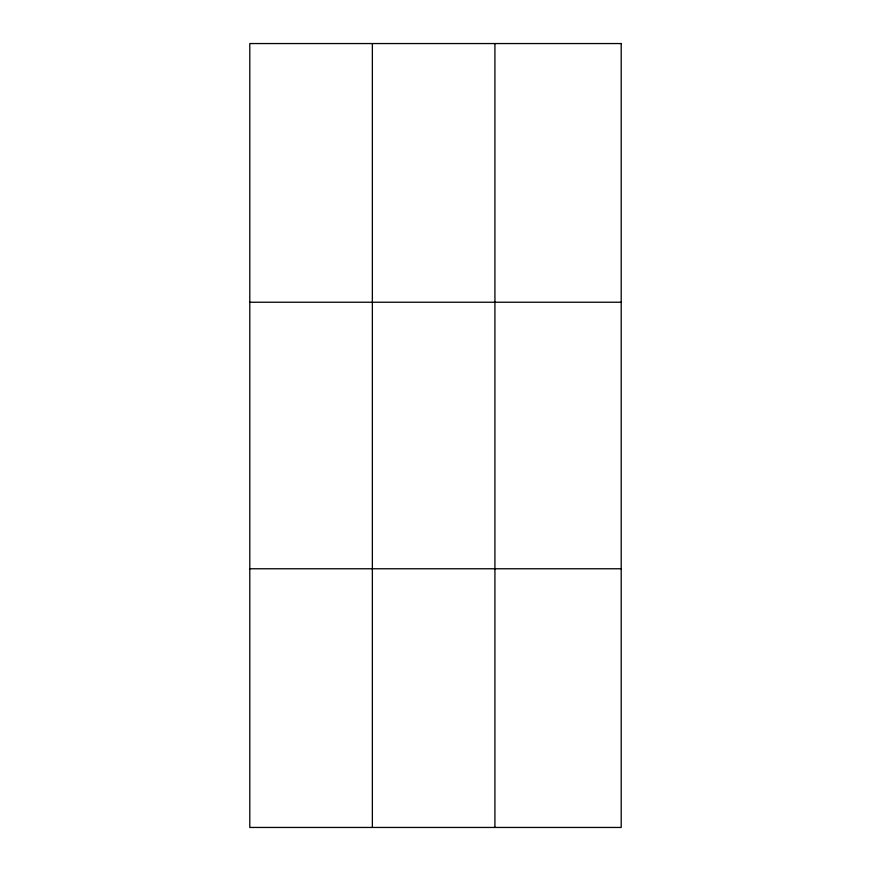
<?xml version="1.0" encoding="UTF-8"?>
<svg xmlns="http://www.w3.org/2000/svg" width="871" height="871" viewBox="0 0 871 871"><rect width="100%" height="100%" fill="white"/><g stroke="black" fill="none" stroke-linecap="round" stroke-linejoin="round"><path stroke-width="1.31" d="M372.363 827.45L372.363 43.55M494.924 827.45L494.924 43.55M249.792 302.237L621.208 302.237M249.792 568.763L621.208 568.763M621.208 43.55L621.208 827.45L249.792 827.45L249.792 43.55L621.208 43.55"/></g></svg>
